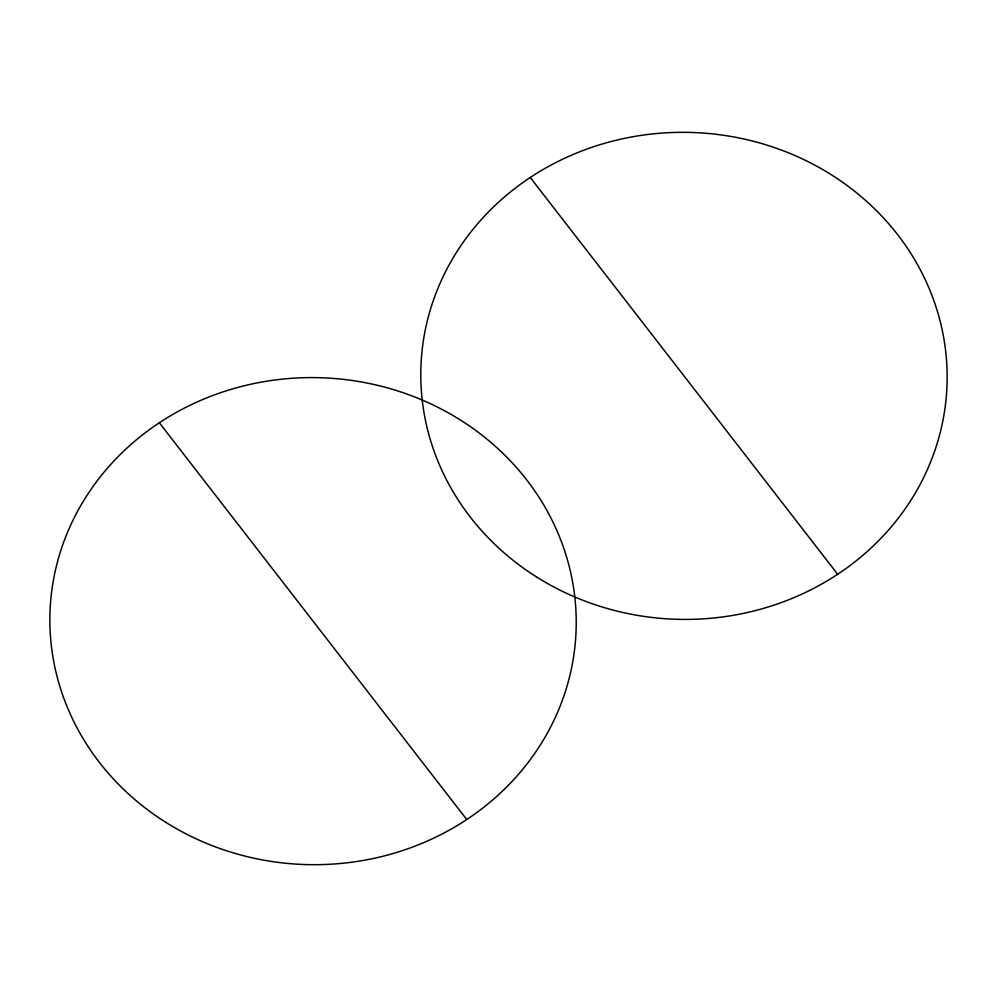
<?xml version="1.0" encoding="UTF-8"?>
<svg xmlns="http://www.w3.org/2000/svg" width="997" height="997" viewBox="0 0 997 997"><rect width="100%" height="100%" fill="white"/><g stroke="black" fill="none" stroke-linecap="round" stroke-linejoin="round"><path stroke-width="1.5" d="M530.254 177.478L837.667 574.247M159.333 422.753L466.746 819.522M536.66 577.026A263.208 243.53 1.8 0 0 946.502 394.176A263.208 243.53 1.8 0 0 568.726 156.392A263.208 243.53 1.8 0 0 536.66 577.026M165.739 822.301A263.208 243.53 1.8 0 0 575.581 639.451A263.208 243.53 1.8 0 0 197.805 401.666A263.208 243.53 1.8 0 0 165.739 822.301"/></g></svg>
